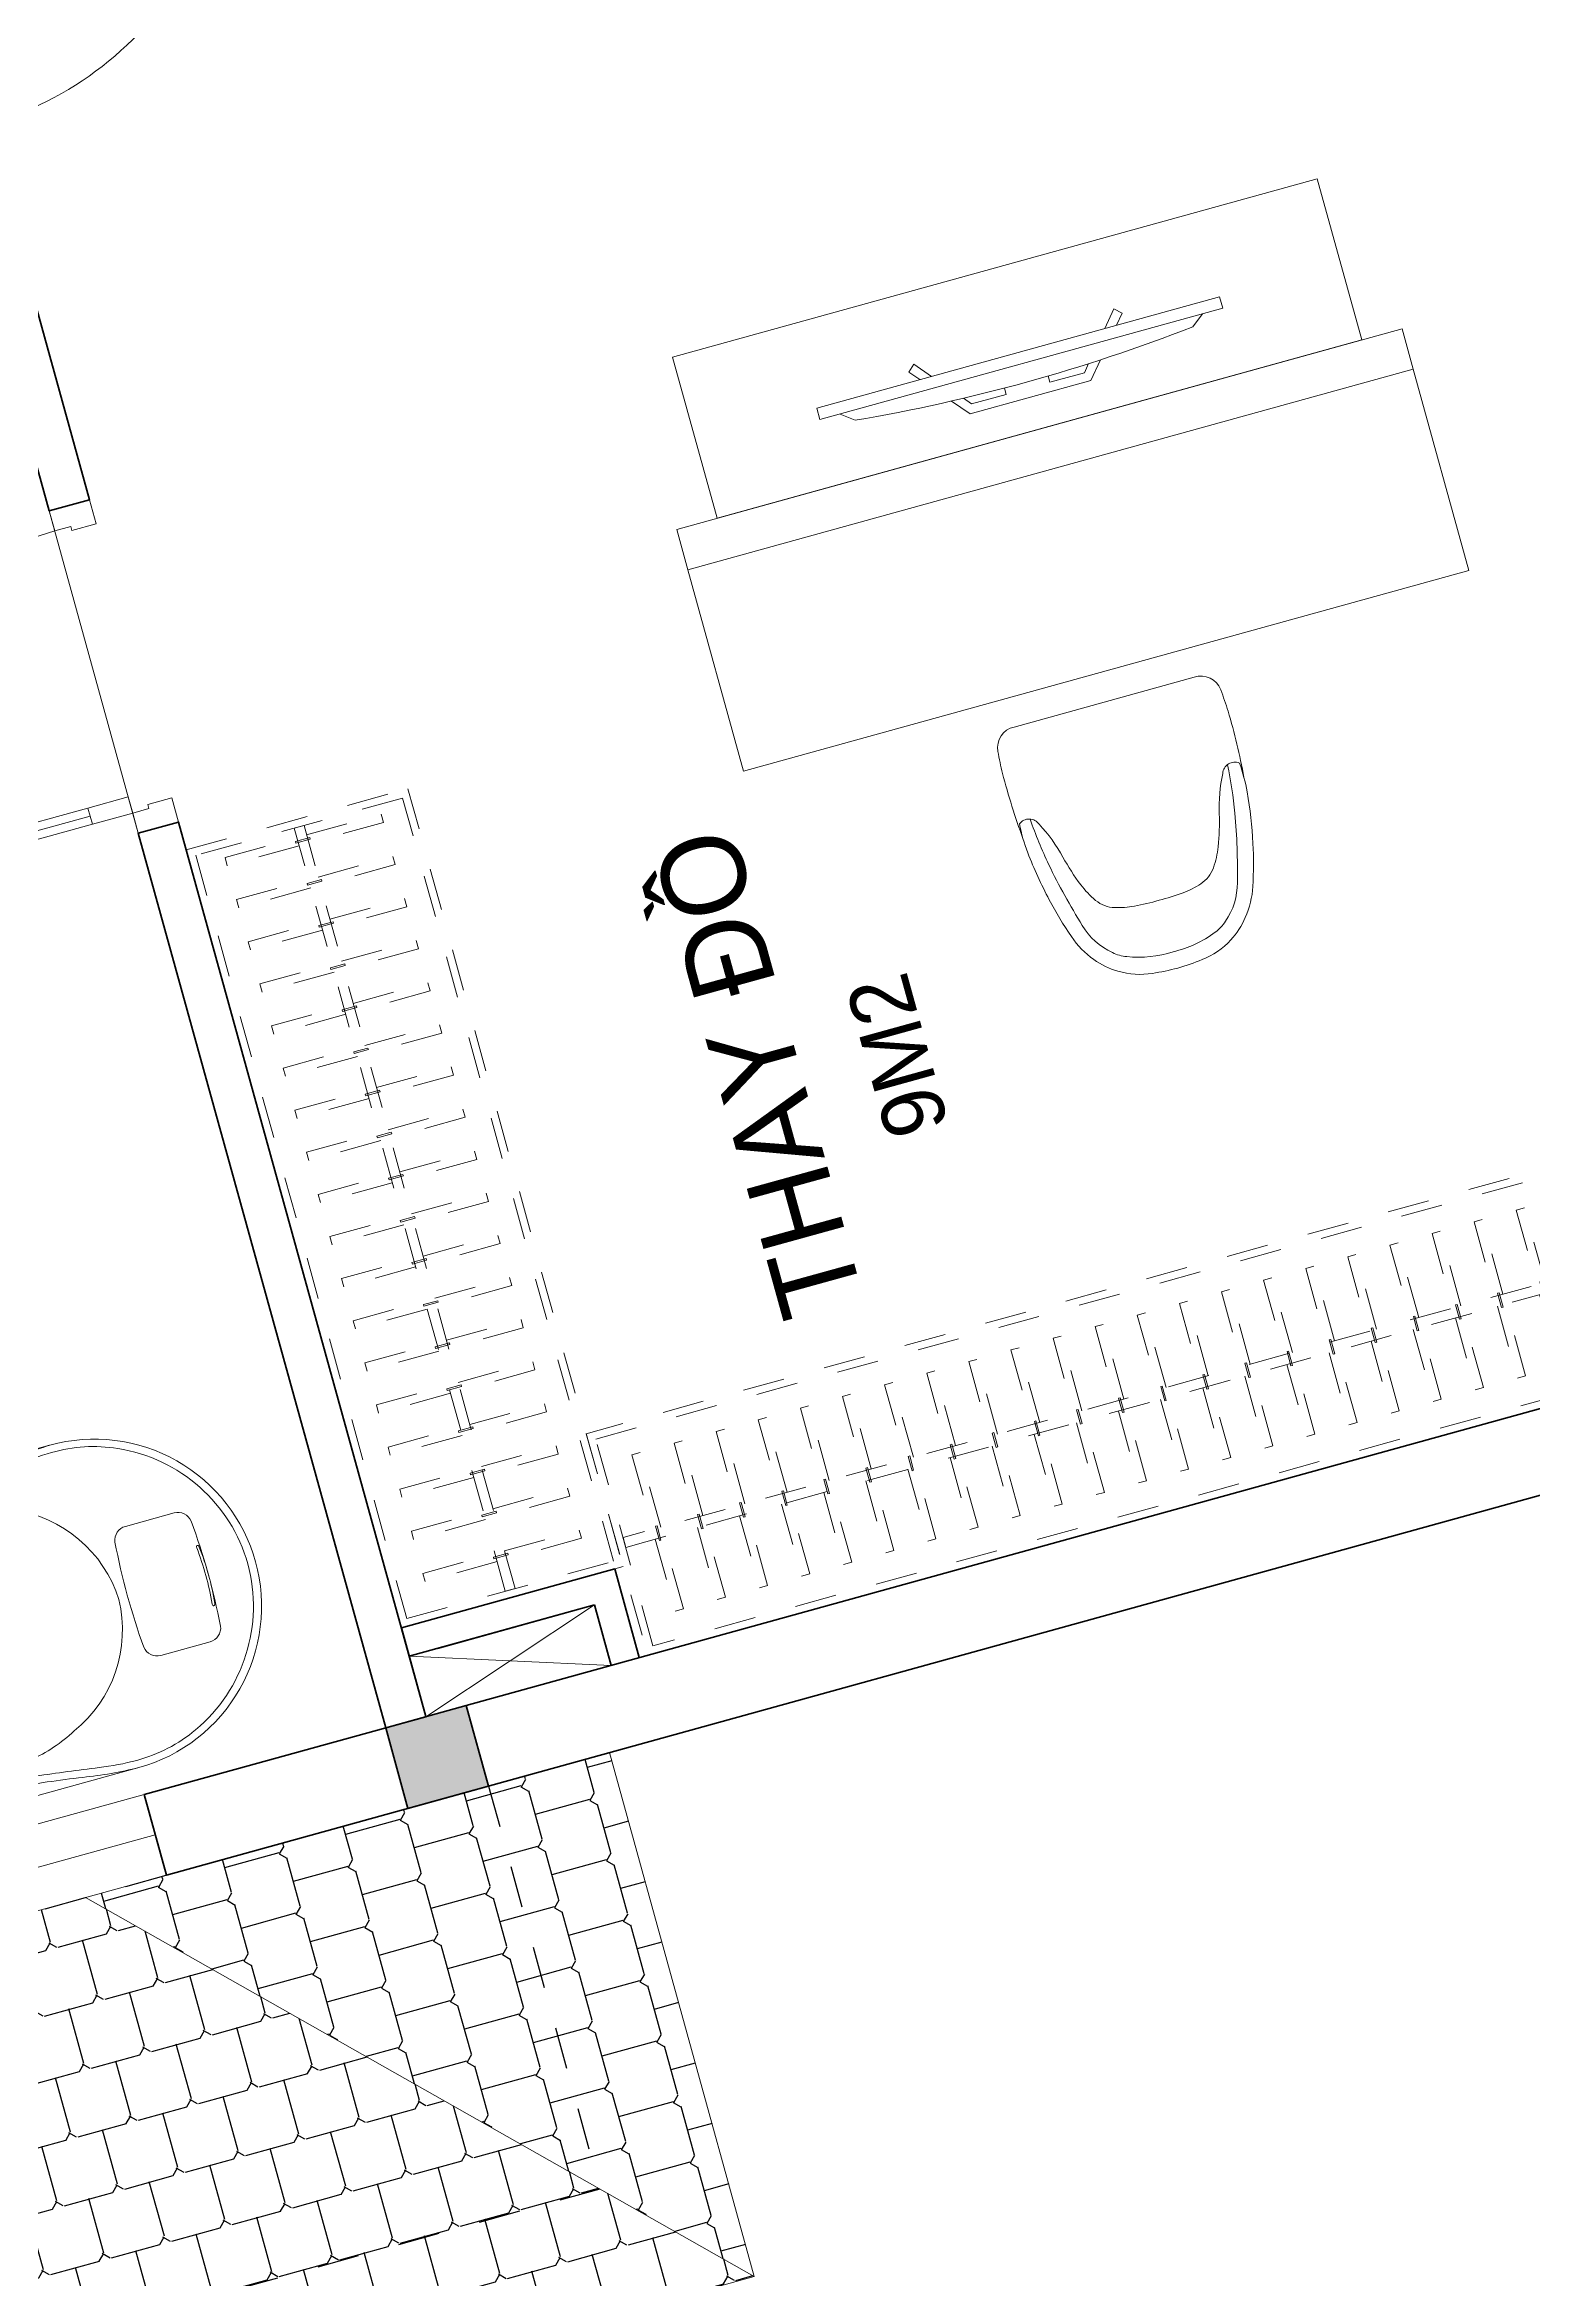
# Model space of a CAD drawing. Header units: metres. Extents: x 568332 to 569219, y 2065964 to 2066430.
# Drawn here: x 568560.6 to 568564.16, y 2066328.84 to 2066334.19 of the extents above; entities that cross this region are included whole.
import ezdxf

# ---------------------------------------------------------------- set-up
doc = ezdxf.new("R2010")
doc.units = ezdxf.units.M
for name, pattern in [('$AUDIT_BAD_LTYPE2', [0]), ('HIDDEN', [0.375, 0.25, -0.125]), ('X-5M-G-MB PHONGNGU$0$HIDDEN2', [0.1875, 0.125, -0.0625])]:
    doc.linetypes.add(name, pattern=pattern)
doc.layers.get('0').update_dxf_attribs({"linetype": 'CONTINUOUS'})
doc.layers.get('DEFPOINTS').update_dxf_attribs({"linetype": 'CONTINUOUS'})
for name, color, linetype, lineweight in [('-CONCRETE', 1, 'CONTINUOUS', 35), ('-DOOR', 137, 'CONTINUOUS', 9), ('-FURNITURE', 46, 'CONTINUOUS', 9), ('-HATCH', 8, 'CONTINUOUS', 5), ('-LINE1', 7, 'CONTINUOUS', 18), ('-TEXT', 7, 'CONTINUOUS', 15), ('-WALL', 4, 'CONTINUOUS', 35), ('TEXT25', 2, 'CONTINUOUS', 13)]:
    doc.layers.add(name, color=color, linetype=linetype, lineweight=lineweight)
doc.layers.add('13. NET HATCH', color=252, linetype='CONTINUOUS')
doc.styles.add('T1', font='', dxfattribs={"height": 200})
doc.styles.add('vnavanth', font='', dxfattribs={"width": 0.8})
doc.styles.get('T1').set_extended_font_data('VNgeometric Light')
doc.styles.get('vnavanth').set_extended_font_data('.VnAvantH')

# ---------------------------------------------------------------- blocks, each defined once
blk = doc.blocks.new('XR.MB.LM123$0$tvi 1')
blk.add_lwpolyline([(28.54445810673496, -2.291926648467779e-10), (28.54445810673496, -999.9999999999964), (-7.275957614183426e-12, -1000), (0, 0)], close=True)
for points in [[(28.54445810680045, -50.31958968611434), (52.37372755713295, -80.86315460130209)], [(-24.09820395050338, -235.5599978379832), (-39.09879504836863, -251.7939635238108)], [(0, -284.7849796677438), (-39.09879504836863, -251.7939635238108)], [(0, -255.9952397129928), (-24.09820395050338, -235.5599978379832)], [(69.66229681991535, -315.0836646851385), (111.1934016081432, -350.2927865858655), (111.193401608034, -649.712917566063), (69.68611289083492, -684.9110379843005)], [(89.09002233762294, -445.7449799550195), (89.09002233762294, -359.9578938602899), (70.91298945683957, -344.6203678706661)], [(89.09002233762294, -445.7449799550195), (73.49991829216015, -445.7449799550232)], [(89.09002233768115, -554.2550200447404), (89.09002233773936, -640.0421061392371), (70.91298945678864, -655.3796321293303)], [(89.09002233768115, -554.2550200447404), (73.49991829216015, -554.2550200447404)], [(0, -715.2150203320198), (-39.09879504836863, -748.2060364759491)], [(-24.09820395050338, -764.4400021620095), (-39.09879504836863, -748.2060364759491)], [(0, -744.004760287), (-24.09820395050338, -764.4400021620095)], [(28.54445810674224, -949.680410313882), (52.37372755713295, -919.1368453984578)]]:
    blk.add_lwpolyline(points)
blk.add_arc((-4025.16618952866, -499.9999999999964), 4099.025185406737, 354.1310878512652, 5.868912148527433)
blk = doc.blocks.new('A$C52EE6B0C')
for p, q in [((-17.20769670707523, 15.73427220259327), (17.21740616677562, 15.73427220259327)), ((-17.20769664159161, -15.76179078378482), (17.25286010079435, -15.76177874789573))]:
    blk.add_line(p, q)
for radius in [1.2047244094, 1.0625984252]:
    blk.add_circle((0.004854760598391294, -0.01375929062487558), radius)
for centre, radius, start, end in [((-17.24314525874797, -0.01207868778146803), 15.74633857169191, 90.00004679933201, 180.0060212317107), ((-17.25508472573711, 0.1019342582440004), 14.92367355756088, 89.89259614786677, 114.0143398310184), ((-18.18116453613038, -21.56814891623799), 37.31420158923805, 80.32537186998005, 88.55949406869577), ((-17.85723445771146, -16.41196067107376), 31.44385665188106, 80.95530103647799, 88.85173392611411), ((10.00461303815246, 158.7953360565007), 145.2428134353977, 261.321760178495, 262.6566174950622), ((-0.8758374273893423, 77.0744670072454), 62.80248494290996, 262.9722866301048, 270.8034968767962), ((0.8855469487607479, 77.0744670072454), 62.80248494290996, 269.1965031232039, 277.0277133698951), ((-18.4352474148327, 226.8786012548953), 214.5500408366301, 276.9922117853802, 278.5967700074263), ((-9.994903516751947, 158.7953360565007), 145.2428134353977, 277.3433825049378, 278.678239821505), ((18.19087405753089, -21.56814891623799), 37.31420158923805, 91.44050593130423, 99.67462813001998), ((17.49661970126908, -11.01489087357186), 26.04177352760918, 90.57161639594337, 98.52623542419117), ((17.38028173809289, 0.6458196171442978), 14.38048270410287, 65.5240217261104, 90.57161639594337), ((17.25285478011938, -0.01207868778146803), 15.74633857169191, 359.9939787682893, 89.999953200668), ((-17.21041953764507, 0.001682114729192108), 15.03342542002128, 114.0143397923319, 180.0588324882195), ((3.492732717044419, 116.0118507486186), 102.6900642221361, 260.8064278436171, 264.356453546728), ((-0.2559751088847406, -36.67531980102649), 49.54707038386372, 89.69837733597764, 98.51976196149644), ((-0.4392543211579323, 89.40770245710155), 75.83928513553873, 265.3361413481834, 270.3355216603239), ((0.5786736126174219, 84.46415005414747), 70.89675459107134, 269.5362586194438, 275.7509718273354), ((0.26568463028525, -36.67531980102649), 49.54707038386372, 81.48023803850357, 90.30162266402236), ((17.03142645675689, -0.1205247127218172), 15.22249436628161, 0.4018525137937155, 65.5240217261104), ((-7.450100970658241, -0.4025184732163325), 12.18724008712164, 113.3669392692271, 178.1720206420629), ((-5.419667109847069, -2.205582012422383), 14.69270855791083, 98.51976196149644, 117.8512947361469), ((5.429376631247578, -2.205582012422383), 14.69270855791083, 62.14870526385309, 81.48023803850357), ((7.459810492087854, -0.4025184732163325), 12.18724008712164, 1.827979357937088, 66.63306073077288), ((28.29923964393674, 2.770475775178056), 0.2863587186237817, 160.8078893687392, 185.677575747249), ((1.032724158198107, 0.0596931052277796), 27.11457574387047, 359.8447870516113, 5.677575747249001), ((28.14528837171383, 2.82406351249665), 0.1233475539422422, 123.474108831765, 160.8078893687392), ((28.11764562025201, 2.865868186636362), 0.07323016681635565, 85.79124561711077, 123.474108831765), ((28.11499697584077, 2.829875804425683), 0.1093198730242431, 39.09426345110634, 85.79124561711077), ((27.9923979784362, 2.718469867249951), 0.2748749163090767, 4.941295606222266, 41.00239497281166), ((1.841417531803017, 0.05082119413418695), 26.56153366930607, 359.8606935406443, 5.815426488843808), ((-17.24314525874797, -0.01544044824549928), 15.74633857169191, 179.9939787682893, 269.999953200668), ((-17.21041951692314, -0.02920073014684021), 15.03342545060523, 179.9411309193374, 245.9856601689816), ((-7.450100970658241, 0.3749993371893652), 12.18724008712164, 181.8279793579371, 246.6330607307729), ((7.459810492087854, 0.3749993371893652), 12.18724008712164, 293.3669392692271, 358.1720206420629), ((17.25285478011938, -0.01544044824549928), 15.74633857169191, 270.000046799332, 0.006021231710728335), ((17.0314264257031, 0.09300610912032425), 15.22249441194929, 294.4759783475301, 359.5981396082714), ((1.032724158198107, -0.08721224125474691), 27.11457574387047, 354.322424252751, 0.1552129483886985), ((1.841417531803017, -0.07834033016115427), 26.56153366930607, 354.1845735111562, 0.1393064593556944), ((28.29923964393674, -2.797994911205024), 0.2863587186237817, 174.322424252751, 199.1921106312608), ((28.14528837171383, -2.851582648523618), 0.1233475539422422, 199.1921106312608, 236.525891168235), ((28.11764562025201, -2.89338732266333), 0.07323016681635565, 236.525891168235, 274.2087543828892), ((28.11499697584077, -2.85739494045265), 0.1093198730242431, 274.2087543828892, 320.9057365488936), ((27.9923979784362, -2.745989003276918), 0.2748749163090767, 318.9976050271883, 355.0587043937777), ((-5.419667109847069, 2.178062876395416), 14.69270855791083, 242.1487052638531, 261.4802380385036), ((-0.2559751088847406, 36.64780066499952), 49.54707038386372, 261.4802380385036, 270.3016226640223), ((0.26568463028525, 36.64780066499952), 49.54707038386372, 269.6983773359776, 278.5197619614964), ((5.429376631247578, 2.178062876395416), 14.69270855791083, 278.5197619614964, 297.8512947361469), ((-17.25508472573711, -0.1294528978760354), 14.92367355756088, 245.9856601689816, 270.1074038521332), ((-17.85723445771146, 16.38444203144172), 31.44385665188106, 271.1482660738859, 279.044698963522), ((3.492732717044419, -116.0393693881924), 102.6900642221361, 95.64354645327202, 99.19357215638293), ((-0.8758374273893423, -77.10198614327237), 62.80248494290996, 89.19650312320385, 97.02771336989514), ((-0.4392543211579323, -89.43522109673359), 75.83928513553873, 89.66447833967614, 94.66385865181664), ((0.5786736126174219, -84.4916686937795), 70.89675459107134, 84.24902817266455, 90.4637413805562), ((0.8855469487607479, -77.10198614327237), 62.80248494290996, 82.97228663010486, 90.80349687679617), ((-18.4352474148327, -226.9061198945274), 214.5500408366301, 81.40322999257371, 83.00778821461982), ((17.38028173809289, -0.6733382567763329), 14.38048270410287, 269.4283836040566, 294.4759782738896), ((-18.18116453613038, 21.54062978021102), 37.31420158923805, 271.4405059313042, 279.6746281300199), ((10.00461303815246, -158.8228551925276), 145.2428134353977, 97.3433825049378, 98.67823982150497), ((-9.994903516751947, -158.8228551925276), 145.2428134353977, 81.32176017849503, 82.65661749506219), ((18.19087405753089, 21.54062978021102), 37.31420158923805, 260.32537186998, 268.5594940686958), ((17.49661970126908, 10.98737223393982), 26.04177352760918, 261.4737645758088, 269.4283836040566)]:
    blk.add_arc(centre, radius, start, end)
at = {"layer": 'DEFPOINTS'}
for tag, p in [('MODELNUMBER', (0, 0)), ('TRADENAME', (0, -0.001666666648816317)), ('PRODUCT', (0, -0.003333333355840296)), ('MATERIAL', (0, -0.005000000004656613))]:
    blk.add_attdef(tag, p, '', height=0.001, dxfattribs=at)
blk = doc.blocks.new('A$C4D835AF5')
at = {"layer": '-FURNITURE', "ltscale": 8}
for p, q in [((-3.937007874133997, 0.3346456687140744), (-3.937007874133997, 0.8661417323164642)), ((-3.856363968050573, 0.3149606298829895), (-3.917322834720835, 0.3149606298829895)), ((3.14960629917914, 0.905511811026372), (-3.897637795307674, 0.905511811026372)), ((-3.549881889834069, 0.4615121080132667), (-3.549881889834069, 0.4918150943994988)), ((-3.339881889871322, 0.4918150943994988), (-3.339881889871322, 0.4615121080132667)), ((-0.5905511811724864, 0), (-0.5905511811724864, -12.08661417319672)), ((0.5905511810560711, 0), (0.5905511810560711, -12.08661417319672)), ((3.14960629917914, -0.9055118109972682), (3.14960629917914, 0.905511811026372)), ((3.169291338417679, 0.8956692913197912), (3.14960629917914, 0.8956692913197912)), ((3.169291338417679, -0.8956692912906874), (3.169291338417679, 0.8956692913197912)), ((3.188976377830841, 0.905511811026372), (3.976377952611074, 0.905511811026372)), ((3.996062992024235, -0.8858222072885837), (3.996062992024235, 0.8858183881966397)), ((-3.937007874133997, -0.8661417323164642), (-3.937007874133997, -0.3346456698782276)), ((-3.859123134170659, -0.3149606298829895), (-3.917322834720835, -0.3149606298829895)), ((-0.5905511811724864, -0.9055118109972682), (-3.897637795307674, -0.9055118109972682)), ((-3.702086295757908, -0.4482994973659515), (-3.703305563307367, -0.4183928251150064)), ((-3.626116961007938, -0.4552132484968752), (-3.624325704469811, -0.4472871391335502)), ((-3.592593900160864, -0.4693618138844613), (-3.593808271281887, -0.4553162374941166)), ((-3.516390349017456, -0.4728221969853621), (-3.515662283170968, -0.4687519224826247)), ((-3.483023508393671, -0.4913916403020266), (-3.485677747870795, -0.4713251190551091)), ((-3.406740271369927, -0.4913916403020266), (-3.404085924616084, -0.4713243082514964)), ((-3.373373430629726, -0.4728221969853621), (-3.374101741297636, -0.4687505542242434)), ((-3.297169879544526, -0.4693618138844613), (-3.295955249399412, -0.4553132418950554)), ((-3.263646818697453, -0.4552132484968752), (-3.265438825008459, -0.4472838216461241)), ((-3.187677483947482, -0.4482994973659515), (-3.186458005278837, -0.4183876432944089)), ((3.14960629917914, -0.9055118109972682), (0.5905511810560711, -0.9055118109972682)), ((3.169291338417679, -0.8956692912906874), (3.14960629917914, -0.8956692912906874)), ((3.188976377830841, -0.9055118109972682), (3.976377952611074, -0.9055118109972682))]:
    blk.add_line(p, q, dxfattribs=at)
for radius in [0.3110236219999999, 0.264425112]:
    blk.add_circle((3.582677165279165, 0), radius, dxfattribs=at)
for centre, radius, start, end in [((-5.820766091346741e-11, 0), 2.3622047244, 22.54031043733562, 157.4596895626644), ((-5.172746209602337, -0.009833991935011), 0.2398274364867001, 175.3988683949836, 267.683684738816), ((-5.162281866127159, 0.001097322150599211), 0.2496571373087167, 92.26055198415715, 178.0931381794738), ((-5.411562051915098, -2528.914153773454), 2529.164725280366, 89.9660810117202, 89.99457585702427), ((-3.897637795307674, 0.8661417323164642), 0.03937007869999999, 90, 180), ((-3.917322834720835, 0.334645669296151), 0.0196850394, 180, 270), ((-3.444696608930826, -0.1800324727082625), 0.6800319107999998, 90.0155575041171, 98.89806549202986), ((-3.445067178807221, -0.1800325420044828), 0.6800319804999999, 81.10193476241767, 89.98433540355451), ((-5.820766091346741e-11, 0), 0.7874015747999998, 318.5903779145428, 221.4096220854572), ((-5.820766091346741e-11, 0), 0.5905511810999999, 0, 180), ((3.188976377830841, 0.8858267717296258), 0.0196850394, 90, 180), ((3.976377952611074, 0.8858267717296258), 0.0196850394, 0, 90), ((-4.563514047302306, 275.4393603570643), 275.6895205756396, 269.8713704548476, 270.134413801293), ((-3.917322834720835, -0.334645669296151), 0.0196850394, 90, 180), ((-3.897637795307674, -0.8661417323164642), 0.03937007869999999, 180, 270), ((-3.69050836347742, -0.4472920451080427), 0.01162168131717254, 184.9730588167124, 258.0340652050838), ((-3.646140178490896, -0.2514027326542418), 0.2124717066311285, 257.2815863172942, 272.5837431166033), ((-3.637047897733282, -0.4523756541602779), 0.01129324217511807, 272.4656825237923, 345.4476281752974), ((-3.581550852512009, -0.4681202150823083), 0.01111262650185997, 186.4149760746678, 247.4426638316044), ((-3.544597993255593, -0.2922010583861265), 0.190689105969796, 257.5175194414243, 274.7853332085882), ((-3.528885980602354, -0.4692233995883726), 0.01300354377461912, 270.8627506118385, 343.9333648868276), ((-3.471052158158273, -0.4887641616223846), 0.01225629918881619, 192.3790292665462, 260.142289403178), ((-3.445049900154117, -0.295684714539675), 0.2070703525339242, 262.2005895473907, 277.9341143868692), ((-3.417906698421575, -0.4895470514893532), 0.01131775609399448, 277.3077516790804, 350.6199838641652), ((-3.361692738719285, -0.4698820120247547), 0.01204505090893129, 194.128595859641, 259.0416995531207), ((-3.342932183295488, -0.2742454641556833), 0.2085271705549764, 264.2062775251951, 279.0284077801071), ((-3.310024282021914, -0.4671465401770547), 0.01304389132053663, 269.1875638990808, 350.2219325995679), ((-3.252893783501349, -0.4524938771792222), 0.01109156189044463, 194.1921654394817, 261.8514003855582), ((-3.243402015476022, -0.2392133744724561), 0.2245328352159587, 267.1755962354845, 281.6727780298017), ((-3.20032295252895, -0.4465554517519195), 0.01276517026006314, 280.6032237323427, 352.1473828500294), ((-5.820766091346741e-11, 0), 2.3622047244, 202.5403104373356, 255.4906014981622), ((-5.820766091346741e-11, 0), 2.3622047244, 284.5092583305358, 337.4596895626644), ((3.188976377830841, -0.8858267716132104), 0.0196850394, 180, 270), ((3.976377952611074, -0.8858267716132104), 0.0196850394, 270, 0), ((-5.820766091346741e-11, -12.08661417319672), 0.5905511810999999, 180, 0)]:
    blk.add_arc(centre, radius, start, end, dxfattribs=at)
blk.add_ellipse((-3.444881830888335, -0.001299991592532024), major_axis=(0.5549964930499999, 1.979270000163069e-05), ratio=0.8491940411667758, dxfattribs=at)
for tag, p in [('TRADENAME', (-0.004336408572271466, 0.006709126027999446)), ('MODELNUMBER', (-0.004336408572271466, 0.008375792705919594)), ('PRODUCT', (-0.004336408572271466, 0.005042459379183128)), ('MATERIAL', (-0.004336408572271466, 0.003375792701262981))]:
    blk.add_attdef(tag, p, '', height=0.0009999999999999998, dxfattribs=at)
blk = doc.blocks.new('A$C513779E1')
at = {"layer": '-FURNITURE', "ltscale": 5}
for p, q in [((-155.6625374760479, -560.0783866103739), (-155.7294287066907, -682.401587806642)), ((164.3432983346283, -560.8332392722368), (164.2771489713341, -681.6467351429164))]:
    blk.add_line(p, q, dxfattribs=at)
for centre, radius, start, end in [((-121.4878484364599, -559.7927261032164), 34.19417278572232, 97.79750243116446, 180.4786434526798), ((-0.6689657662063837, -2204.394539417699), 1683.161974464355, 85.38531070575098, 94.27462811813768), ((130.1318487897515, -560.5699191978201), 34.19417278572232, 359.5587913522712, 82.23993242050727), ((-121.5204483158886, -682.7208517771214), 34.19417278572232, 179.4650466896637, 262.1461876813734), ((130.1000457536429, -681.8764492999762), 34.19417278572232, 277.7037576779385, 0.3848987823128964), ((-1.108293259516358, 961.925919180736), 1683.174451148718, 265.7381508572186, 274.6274353095529)]:
    blk.add_arc(centre, radius, start, end, dxfattribs=at)
at = {"layer": '-FURNITURE', "ltscale": 8}
ref = blk.add_blockref('A$C4D835AF5', (-319.1728307064623, 776.0634860619903), dxfattribs=dict(at, xscale=-25.08682081009749, yscale=25.08682081009749, zscale=25.08682081009749, rotation=45))
ref.add_attrib('MODELNUMBER', 'K-T97328-4', (-319.2622246555984, 776.3067276431248), dxfattribs={"layer": 'DEFPOINTS', "height": 0.02508682081009749, "rotation": 224.9999999436282})
ref.add_attrib('TRADENAME', 'PURIST', (-319.232659548521, 776.2771625341848), dxfattribs={"layer": 'DEFPOINTS', "height": 0.02508682081009749, "rotation": 224.9999999436282})
ref.add_attrib('PRODUCT', 'BATH FILLER', (-319.2030944600701, 776.2475974475965), dxfattribs={"layer": 'DEFPOINTS', "height": 0.02508682081009749, "rotation": 224.9999999436282})
ref.add_attrib('MATERIAL', 'PREMIUM MATERIALS', (-319.1735293529928, 776.2180323405191), dxfattribs={"layer": 'DEFPOINTS', "height": 0.02508682081009749, "rotation": 224.9999999436282})
at = {"layer": '-FURNITURE', "xscale": 25.39829667096628, "yscale": 25.39829667096628, "zscale": 25.39829667096628, "rotation": 270}
blk.add_blockref('A$C52EE6B0C', (0, 0), dxfattribs=at).add_auto_attribs({'MODELNUMBER': 'K-1800', 'TRADENAME': 'ABRAZO', 'PRODUCT': 'BATH', 'MATERIAL': 'LITHOCAST'})
blk = doc.blocks.new('*U262')
at = {"linetype": 'X-5M-G-MB PHONGNGU$0$HIDDEN2'}
for points in [[(0, 600.0000000004657), (0, 0), (2106.196266547412, -7.502164068760305e-10), (2106.196266547412, 599.9999999997154)], [(2086.196266547412, 579.9996613716421), (2086.196266547412, 19.99966137164223), (20, 20.00000000046566), (20, 580.0000000004657)], [(2086.196266547412, 286.6991212947243), (2086.196266547412, 313.0991212946311), (20, 313.0991212953813), (19.99999859370291, 286.6991212952417)], [(113.7817614636733, 319.1750910408318), (109.4317788550979, 319.1750910408318), (109.4317788550979, 280.441767644881), (113.7817614636733, 280.441767644881)], [(227.7817614636733, 319.1750910407849), (223.4317788550979, 319.1750910407849), (223.4317788550979, 280.4417676448341), (227.7817614636733, 280.4417676448341)], [(341.7817614636733, 319.175091040738), (337.4317788550979, 319.175091040738), (337.4317788550979, 280.4417676447872), (341.7817614636733, 280.4417676447872)], [(455.7817614636733, 319.1750910406911), (451.4317788550979, 319.1750910406911), (451.4317788550979, 280.4417676447403), (455.7817614636733, 280.4417676447403)], [(569.7817614636733, 319.1750910406442), (565.431778855098, 319.1750910406442), (565.431778855098, 280.4417676446934), (569.7817614636733, 280.4417676446934)], [(683.7817614636733, 319.1750910405973), (679.431778855098, 319.1750910405973), (679.431778855098, 280.4417676446465), (683.7817614636733, 280.4417676446465)], [(797.7817614636733, 319.1750910405504), (793.431778855098, 319.1750910405504), (793.431778855098, 280.4417676445996), (797.7817614636733, 280.4417676445996)], [(911.7817614636733, 319.1750910405035), (907.431778855098, 319.1750910405035), (907.431778855098, 280.4417676445527), (911.7817614636733, 280.4417676445527)], [(1025.781761463673, 319.1750910404566), (1021.431778855098, 319.1750910404566), (1021.431778855098, 280.4417676445057), (1025.781761463673, 280.4417676445057)], [(1139.781761463673, 319.1750910404097), (1135.431778855098, 319.1750910404097), (1135.431778855098, 280.4417676444588), (1139.781761463673, 280.4417676444588)], [(1253.781761463673, 319.1750910403628), (1249.431778855098, 319.1750910403628), (1249.431778855098, 280.4417676444119), (1253.781761463673, 280.4417676444119)], [(1367.781761463673, 319.1750910403159), (1363.431778855098, 319.1750910403159), (1363.431778855098, 280.441767644365), (1367.781761463673, 280.441767644365)], [(1481.781761463673, 319.175091040269), (1477.431778855098, 319.175091040269), (1477.431778855098, 280.4417676443181), (1481.781761463673, 280.4417676443181)], [(1595.781761463673, 319.175091040222), (1591.431778855098, 319.175091040222), (1591.431778855098, 280.4417676442712), (1595.781761463673, 280.4417676442712)], [(1709.781761463673, 319.1750910401751), (1705.431778855098, 319.1750910401751), (1705.431778855098, 280.4417676442243), (1709.781761463673, 280.4417676442243)], [(1823.781761463673, 319.1750910401282), (1819.431778855098, 319.1750910401282), (1819.431778855098, 280.4417676441774), (1823.781761463673, 280.4417676441774)], [(1937.781761463673, 319.1750910400813), (1933.431778855098, 319.1750910400813), (1933.431778855098, 280.4417676441305), (1937.781761463673, 280.4417676441305)], [(2051.781761463673, 319.1750910400344), (2047.431778855098, 319.1750910400344), (2047.431778855098, 280.4417676440836), (2051.781761463673, 280.4417676440836)]]:
    blk.add_lwpolyline(points, close=True, dxfattribs=at)
for points in [[(122.2409142897814, 313.1103512093413), (122.2409142897814, 515.2497102723445), (100.1765458012815, 515.2497102723445), (100.1765458012815, 313.1103512093413)], [(236.2409142897814, 313.1103512092944), (236.2409142897814, 515.2497102722975), (214.1765458012815, 515.2497102722975), (214.1765458012815, 313.1103512092944)], [(350.2409142897814, 313.1103512092475), (350.2409142897814, 515.2497102722507), (328.1765458012815, 515.2497102722507), (328.1765458012815, 313.1103512092475)], [(464.2409142897814, 313.1103512092006), (464.2409142897814, 515.2497102722037), (442.1765458012815, 515.2497102722037), (442.1765458012815, 313.1103512092006)], [(578.2409142897814, 313.1103512091537), (578.2409142897814, 515.2497102721569), (556.1765458012815, 515.2497102721569), (556.1765458012815, 313.1103512091537)], [(692.2409142897814, 313.1103512091068), (692.2409142897814, 515.24971027211), (670.1765458012815, 515.24971027211), (670.1765458012815, 313.1103512091068)], [(806.2409142897814, 313.1103512090599), (806.2409142897814, 515.249710272063), (784.1765458012815, 515.249710272063), (784.1765458012815, 313.1103512090599)], [(920.2409142897814, 313.110351209013), (920.2409142897814, 515.2497102720162), (898.1765458012815, 515.2497102720162), (898.1765458012815, 313.110351209013)], [(1034.240914289781, 313.1103512089661), (1034.240914289781, 515.2497102719692), (1012.176545801281, 515.2497102719692), (1012.176545801281, 313.1103512089661)], [(1148.240914289781, 313.1103512089192), (1148.240914289781, 515.2497102719224), (1126.176545801281, 515.2497102719224), (1126.176545801281, 313.1103512089192)], [(1262.240914289781, 313.1103512088723), (1262.240914289781, 515.2497102718754), (1240.176545801281, 515.2497102718754), (1240.176545801281, 313.1103512088723)], [(1376.240914289781, 313.1103512088254), (1376.240914289781, 515.2497102718285), (1354.176545801281, 515.2497102718285), (1354.176545801281, 313.1103512088254)], [(1490.240914289781, 313.1103512087785), (1490.240914289781, 515.2497102717816), (1468.176545801281, 515.2497102717816), (1468.176545801281, 313.1103512087785)], [(1604.240914289781, 313.1103512087315), (1604.240914289781, 515.2497102717347), (1582.176545801281, 515.2497102717347), (1582.176545801281, 313.1103512087315)], [(1718.240914289781, 313.1103512086846), (1718.240914289781, 515.2497102716878), (1696.176545801281, 515.2497102716878), (1696.176545801281, 313.1103512086846)], [(1832.240914289781, 313.1103512086377), (1832.240914289781, 515.2497102716409), (1810.176545801281, 515.2497102716409), (1810.176545801281, 313.1103512086377)], [(1946.240914289781, 313.1103512085908), (1946.240914289781, 515.2497102715939), (1924.176545801281, 515.2497102715939), (1924.176545801281, 313.1103512085908)], [(2060.240914289781, 313.1103512085439), (2060.240914289781, 515.2497102715471), (2038.176545801281, 515.2497102715471), (2038.176545801281, 313.1103512085439)], [(100.1765458012815, 286.7103512094345), (100.1765458012815, 92.0852110228024), (122.2409142897814, 92.0852110228024), (122.2409142897814, 286.7103512094345)], [(214.1765458012815, 286.7103512093876), (214.1765458012815, 92.08521102275549), (236.2409142897814, 92.08521102275549), (236.2409142897814, 286.7103512093876)], [(328.1765458012815, 286.7103512093407), (328.1765458012815, 92.08521102270858), (350.2409142897814, 92.08521102270858), (350.2409142897814, 286.7103512093407)], [(442.1765458012815, 286.7103512092938), (442.1765458012815, 92.08521102266168), (464.2409142897814, 92.08521102266168), (464.2409142897814, 286.7103512092938)], [(556.1765458012815, 286.7103512092469), (556.1765458012815, 92.08521102261477), (578.2409142897814, 92.08521102261477), (578.2409142897814, 286.7103512092469)], [(670.1765458012815, 286.7103512092), (670.1765458012815, 92.08521102256786), (692.2409142897814, 92.08521102256786), (692.2409142897814, 286.7103512092)], [(784.1765458012815, 286.7103512091531), (784.1765458012815, 92.08521102252095), (806.2409142897814, 92.08521102252095), (806.2409142897814, 286.7103512091531)], [(898.1765458012815, 286.7103512091062), (898.1765458012815, 92.08521102247404), (920.2409142897814, 92.08521102247404), (920.2409142897814, 286.7103512091062)], [(1012.176545801281, 286.7103512090592), (1012.176545801281, 92.08521102242715), (1034.240914289781, 92.08521102242715), (1034.240914289781, 286.7103512090592)], [(1126.176545801281, 286.7103512090123), (1126.176545801281, 92.08521102238024), (1148.240914289781, 92.08521102238024), (1148.240914289781, 286.7103512090123)], [(1240.176545801281, 286.7103512089654), (1240.176545801281, 92.08521102233333), (1262.240914289781, 92.08521102233333), (1262.240914289781, 286.7103512089654)], [(1354.176545801281, 286.7103512089186), (1354.176545801281, 92.08521102228642), (1376.240914289781, 92.08521102228642), (1376.240914289781, 286.7103512089186)], [(1468.176545801281, 286.7103512088717), (1468.176545801281, 92.0852110222395), (1490.240914289781, 92.0852110222395), (1490.240914289781, 286.7103512088717)], [(1582.176545801281, 286.7103512088247), (1582.176545801281, 92.0852110221926), (1604.240914289781, 92.0852110221926), (1604.240914289781, 286.7103512088247)], [(1696.176545801281, 286.7103512087778), (1696.176545801281, 92.0852110221457), (1718.240914289781, 92.0852110221457), (1718.240914289781, 286.7103512087778)], [(1810.176545801281, 286.7103512087309), (1810.176545801281, 92.08521102209879), (1832.240914289781, 92.08521102209879), (1832.240914289781, 286.7103512087309)], [(1924.176545801281, 286.710351208684), (1924.176545801281, 92.08521102205188), (1946.240914289781, 92.08521102205188), (1946.240914289781, 286.710351208684)], [(2038.176545801281, 286.7103512086371), (2038.176545801281, 92.08521102200497), (2060.240914289781, 92.08521102200497), (2060.240914289781, 286.7103512086371)]]:
    blk.add_lwpolyline(points, dxfattribs=at)
blk = doc.blocks.new('*U263')
at = {"linetype": 'X-5M-G-MB PHONGNGU$0$HIDDEN2'}
for points in [[(0, 600.0000000004657), (0, 0), (3153.138878077532, -1.180999462017854e-09), (3153.138878077532, 599.9999999992847)], [(3133.138878077532, 579.9996613712113), (3133.138878077532, 19.99966137121145), (20, 20.00000000046566), (20, 580.0000000004657)], [(3133.138878077532, 286.6991212942935), (3133.138878077532, 313.0991212942003), (20, 313.0991212953813), (19.99999859370291, 286.6991212952417)], [(113.7817614636733, 319.1750910408318), (109.4317788550979, 319.1750910408318), (109.4317788550979, 280.441767644881), (113.7817614636733, 280.441767644881)], [(227.7817614636733, 319.1750910407849), (223.4317788550979, 319.1750910407849), (223.4317788550979, 280.4417676448341), (227.7817614636733, 280.4417676448341)], [(341.7817614636733, 319.175091040738), (337.4317788550979, 319.175091040738), (337.4317788550979, 280.4417676447872), (341.7817614636733, 280.4417676447872)], [(455.7817614636733, 319.1750910406911), (451.4317788550979, 319.1750910406911), (451.4317788550979, 280.4417676447403), (455.7817614636733, 280.4417676447403)], [(569.7817614636733, 319.1750910406442), (565.431778855098, 319.1750910406442), (565.431778855098, 280.4417676446934), (569.7817614636733, 280.4417676446934)], [(683.7817614636733, 319.1750910405973), (679.431778855098, 319.1750910405973), (679.431778855098, 280.4417676446465), (683.7817614636733, 280.4417676446465)], [(797.7817614636733, 319.1750910405504), (793.431778855098, 319.1750910405504), (793.431778855098, 280.4417676445996), (797.7817614636733, 280.4417676445996)], [(911.7817614636733, 319.1750910405035), (907.431778855098, 319.1750910405035), (907.431778855098, 280.4417676445527), (911.7817614636733, 280.4417676445527)], [(1025.781761463673, 319.1750910404566), (1021.431778855098, 319.1750910404566), (1021.431778855098, 280.4417676445057), (1025.781761463673, 280.4417676445057)], [(1139.781761463673, 319.1750910404097), (1135.431778855098, 319.1750910404097), (1135.431778855098, 280.4417676444588), (1139.781761463673, 280.4417676444588)], [(1253.781761463673, 319.1750910403628), (1249.431778855098, 319.1750910403628), (1249.431778855098, 280.4417676444119), (1253.781761463673, 280.4417676444119)], [(1367.781761463673, 319.1750910403159), (1363.431778855098, 319.1750910403159), (1363.431778855098, 280.441767644365), (1367.781761463673, 280.441767644365)], [(1481.781761463673, 319.175091040269), (1477.431778855098, 319.175091040269), (1477.431778855098, 280.4417676443181), (1481.781761463673, 280.4417676443181)], [(1595.781761463673, 319.175091040222), (1591.431778855098, 319.175091040222), (1591.431778855098, 280.4417676442712), (1595.781761463673, 280.4417676442712)], [(1709.781761463673, 319.1750910401751), (1705.431778855098, 319.1750910401751), (1705.431778855098, 280.4417676442243), (1709.781761463673, 280.4417676442243)], [(1823.781761463673, 319.1750910401282), (1819.431778855098, 319.1750910401282), (1819.431778855098, 280.4417676441774), (1823.781761463673, 280.4417676441774)], [(1937.781761463673, 319.1750910400813), (1933.431778855098, 319.1750910400813), (1933.431778855098, 280.4417676441305), (1937.781761463673, 280.4417676441305)], [(2051.781761463673, 319.1750910400344), (2047.431778855098, 319.1750910400344), (2047.431778855098, 280.4417676440836), (2051.781761463673, 280.4417676440836)], [(2165.781761463673, 319.1750910399875), (2161.431778855098, 319.1750910399875), (2161.431778855098, 280.4417676440366), (2165.781761463673, 280.4417676440366)], [(2279.781761463673, 319.1750910399406), (2275.431778855098, 319.1750910399406), (2275.431778855098, 280.4417676439897), (2279.781761463673, 280.4417676439897)], [(2393.781761463673, 319.1750910398937), (2389.431778855098, 319.1750910398937), (2389.431778855098, 280.4417676439429), (2393.781761463673, 280.4417676439429)], [(2507.781761463673, 319.1750910398468), (2503.431778855098, 319.1750910398468), (2503.431778855098, 280.441767643896), (2507.781761463673, 280.441767643896)], [(2621.781761463673, 319.1750910397999), (2617.431778855098, 319.1750910397999), (2617.431778855098, 280.4417676438491), (2621.781761463673, 280.4417676438491)], [(2735.781761463673, 319.1750910397529), (2731.431778855098, 319.1750910397529), (2731.431778855098, 280.4417676438021), (2735.781761463673, 280.4417676438021)], [(2849.781761463673, 319.175091039706), (2845.431778855098, 319.175091039706), (2845.431778855098, 280.4417676437552), (2849.781761463673, 280.4417676437552)], [(2963.781761463673, 319.1750910396592), (2959.431778855098, 319.1750910396592), (2959.431778855098, 280.4417676437083), (2963.781761463673, 280.4417676437083)], [(3077.781761463673, 319.1750910396123), (3073.431778855098, 319.1750910396123), (3073.431778855098, 280.4417676436614), (3077.781761463673, 280.4417676436614)]]:
    blk.add_lwpolyline(points, close=True, dxfattribs=at)
for points in [[(122.2409142897814, 313.1103512093413), (122.2409142897814, 515.2497102723445), (100.1765458012815, 515.2497102723445), (100.1765458012815, 313.1103512093413)], [(236.2409142897814, 313.1103512092944), (236.2409142897814, 515.2497102722975), (214.1765458012815, 515.2497102722975), (214.1765458012815, 313.1103512092944)], [(350.2409142897814, 313.1103512092475), (350.2409142897814, 515.2497102722507), (328.1765458012815, 515.2497102722507), (328.1765458012815, 313.1103512092475)], [(464.2409142897814, 313.1103512092006), (464.2409142897814, 515.2497102722037), (442.1765458012815, 515.2497102722037), (442.1765458012815, 313.1103512092006)], [(578.2409142897814, 313.1103512091537), (578.2409142897814, 515.2497102721569), (556.1765458012815, 515.2497102721569), (556.1765458012815, 313.1103512091537)], [(692.2409142897814, 313.1103512091068), (692.2409142897814, 515.24971027211), (670.1765458012815, 515.24971027211), (670.1765458012815, 313.1103512091068)], [(806.2409142897814, 313.1103512090599), (806.2409142897814, 515.249710272063), (784.1765458012815, 515.249710272063), (784.1765458012815, 313.1103512090599)], [(920.2409142897814, 313.110351209013), (920.2409142897814, 515.2497102720162), (898.1765458012815, 515.2497102720162), (898.1765458012815, 313.110351209013)], [(1034.240914289781, 313.1103512089661), (1034.240914289781, 515.2497102719692), (1012.176545801281, 515.2497102719692), (1012.176545801281, 313.1103512089661)], [(1148.240914289781, 313.1103512089192), (1148.240914289781, 515.2497102719224), (1126.176545801281, 515.2497102719224), (1126.176545801281, 313.1103512089192)], [(1262.240914289781, 313.1103512088723), (1262.240914289781, 515.2497102718754), (1240.176545801281, 515.2497102718754), (1240.176545801281, 313.1103512088723)], [(1376.240914289781, 313.1103512088254), (1376.240914289781, 515.2497102718285), (1354.176545801281, 515.2497102718285), (1354.176545801281, 313.1103512088254)], [(1490.240914289781, 313.1103512087785), (1490.240914289781, 515.2497102717816), (1468.176545801281, 515.2497102717816), (1468.176545801281, 313.1103512087785)], [(1604.240914289781, 313.1103512087315), (1604.240914289781, 515.2497102717347), (1582.176545801281, 515.2497102717347), (1582.176545801281, 313.1103512087315)], [(1718.240914289781, 313.1103512086846), (1718.240914289781, 515.2497102716878), (1696.176545801281, 515.2497102716878), (1696.176545801281, 313.1103512086846)], [(1832.240914289781, 313.1103512086377), (1832.240914289781, 515.2497102716409), (1810.176545801281, 515.2497102716409), (1810.176545801281, 313.1103512086377)], [(1946.240914289781, 313.1103512085908), (1946.240914289781, 515.2497102715939), (1924.176545801281, 515.2497102715939), (1924.176545801281, 313.1103512085908)], [(2060.240914289781, 313.1103512085439), (2060.240914289781, 515.2497102715471), (2038.176545801281, 515.2497102715471), (2038.176545801281, 313.1103512085439)], [(2174.240914289781, 313.110351208497), (2174.240914289781, 515.2497102715001), (2152.176545801281, 515.2497102715001), (2152.176545801281, 313.110351208497)], [(2288.240914289781, 313.1103512084501), (2288.240914289781, 515.2497102714533), (2266.176545801281, 515.2497102714533), (2266.176545801281, 313.1103512084501)], [(2402.240914289781, 313.1103512084032), (2402.240914289781, 515.2497102714063), (2380.176545801281, 515.2497102714063), (2380.176545801281, 313.1103512084032)], [(2516.240914289781, 313.1103512083563), (2516.240914289781, 515.2497102713594), (2494.176545801281, 515.2497102713594), (2494.176545801281, 313.1103512083563)], [(2630.240914289781, 313.1103512083094), (2630.240914289781, 515.2497102713126), (2608.176545801281, 515.2497102713126), (2608.176545801281, 313.1103512083094)], [(2744.240914289781, 313.1103512082624), (2744.240914289781, 515.2497102712656), (2722.176545801281, 515.2497102712656), (2722.176545801281, 313.1103512082624)], [(2858.240914289781, 313.1103512082155), (2858.240914289781, 515.2497102712188), (2836.176545801281, 515.2497102712188), (2836.176545801281, 313.1103512082155)], [(2972.240914289781, 313.1103512081687), (2972.240914289781, 515.2497102711718), (2950.176545801281, 515.2497102711718), (2950.176545801281, 313.1103512081687)], [(3086.240914289781, 313.1103512081218), (3086.240914289781, 515.2497102711249), (3064.176545801281, 515.2497102711249), (3064.176545801281, 313.1103512081218)], [(100.1765458012815, 286.7103512094345), (100.1765458012815, 92.0852110228024), (122.2409142897814, 92.0852110228024), (122.2409142897814, 286.7103512094345)], [(214.1765458012815, 286.7103512093876), (214.1765458012815, 92.08521102275549), (236.2409142897814, 92.08521102275549), (236.2409142897814, 286.7103512093876)], [(328.1765458012815, 286.7103512093407), (328.1765458012815, 92.08521102270858), (350.2409142897814, 92.08521102270858), (350.2409142897814, 286.7103512093407)], [(442.1765458012815, 286.7103512092938), (442.1765458012815, 92.08521102266168), (464.2409142897814, 92.08521102266168), (464.2409142897814, 286.7103512092938)], [(556.1765458012815, 286.7103512092469), (556.1765458012815, 92.08521102261477), (578.2409142897814, 92.08521102261477), (578.2409142897814, 286.7103512092469)], [(670.1765458012815, 286.7103512092), (670.1765458012815, 92.08521102256786), (692.2409142897814, 92.08521102256786), (692.2409142897814, 286.7103512092)], [(784.1765458012815, 286.7103512091531), (784.1765458012815, 92.08521102252095), (806.2409142897814, 92.08521102252095), (806.2409142897814, 286.7103512091531)], [(898.1765458012815, 286.7103512091062), (898.1765458012815, 92.08521102247404), (920.2409142897814, 92.08521102247404), (920.2409142897814, 286.7103512091062)], [(1012.176545801281, 286.7103512090592), (1012.176545801281, 92.08521102242715), (1034.240914289781, 92.08521102242715), (1034.240914289781, 286.7103512090592)], [(1126.176545801281, 286.7103512090123), (1126.176545801281, 92.08521102238024), (1148.240914289781, 92.08521102238024), (1148.240914289781, 286.7103512090123)], [(1240.176545801281, 286.7103512089654), (1240.176545801281, 92.08521102233333), (1262.240914289781, 92.08521102233333), (1262.240914289781, 286.7103512089654)], [(1354.176545801281, 286.7103512089186), (1354.176545801281, 92.08521102228642), (1376.240914289781, 92.08521102228642), (1376.240914289781, 286.7103512089186)], [(1468.176545801281, 286.7103512088717), (1468.176545801281, 92.0852110222395), (1490.240914289781, 92.0852110222395), (1490.240914289781, 286.7103512088717)], [(1582.176545801281, 286.7103512088247), (1582.176545801281, 92.0852110221926), (1604.240914289781, 92.0852110221926), (1604.240914289781, 286.7103512088247)], [(1696.176545801281, 286.7103512087778), (1696.176545801281, 92.0852110221457), (1718.240914289781, 92.0852110221457), (1718.240914289781, 286.7103512087778)], [(1810.176545801281, 286.7103512087309), (1810.176545801281, 92.08521102209879), (1832.240914289781, 92.08521102209879), (1832.240914289781, 286.7103512087309)], [(1924.176545801281, 286.710351208684), (1924.176545801281, 92.08521102205188), (1946.240914289781, 92.08521102205188), (1946.240914289781, 286.710351208684)], [(2038.176545801281, 286.7103512086371), (2038.176545801281, 92.08521102200497), (2060.240914289781, 92.08521102200497), (2060.240914289781, 286.7103512086371)], [(2152.176545801281, 286.7103512085902), (2152.176545801281, 92.08521102195806), (2174.240914289781, 92.08521102195806), (2174.240914289781, 286.7103512085902)], [(2266.176545801281, 286.7103512085433), (2266.176545801281, 92.08521102191116), (2288.240914289781, 92.08521102191116), (2288.240914289781, 286.7103512085433)], [(2380.176545801281, 286.7103512084964), (2380.176545801281, 92.08521102186425), (2402.240914289781, 92.08521102186425), (2402.240914289781, 286.7103512084964)], [(2494.176545801281, 286.7103512084495), (2494.176545801281, 92.08521102181734), (2516.240914289781, 92.08521102181734), (2516.240914289781, 286.7103512084495)], [(2608.176545801281, 286.7103512084026), (2608.176545801281, 92.08521102177043), (2630.240914289781, 92.08521102177043), (2630.240914289781, 286.7103512084026)], [(2722.176545801281, 286.7103512083556), (2722.176545801281, 92.08521102172352), (2744.240914289781, 92.08521102172352), (2744.240914289781, 286.7103512083556)], [(2836.176545801281, 286.7103512083087), (2836.176545801281, 92.08521102167663), (2858.240914289781, 92.08521102167663), (2858.240914289781, 286.7103512083087)], [(2950.176545801281, 286.7103512082618), (2950.176545801281, 92.08521102162972), (2972.240914289781, 92.08521102162972), (2972.240914289781, 286.7103512082618)], [(3064.176545801281, 286.7103512082149), (3064.176545801281, 92.08521102158281), (3086.240914289781, 92.08521102158281), (3086.240914289781, 286.7103512082149)]]:
    blk.add_lwpolyline(points, dxfattribs=at)
blk = doc.blocks.new('A$C7D524948')
at = {"layer": '-FURNITURE'}
for points in [[(-1.862645149230957e-09, 824.9500000011176, 0.02374928999430728), (-77.15000000130385, 820, 0.1110396266945436), (-175.0999999996275, 786.1500000022352, 0.08516816991690027), (-234.9500000011176, 733.25, 0.08855014736123698), (-281.5499999988824, 649.3499999996275, 0.02790636319614463), (-315.9500000011176, 525.5999999996275, 0.02834164487538841), (-340.4000000022352, 372.8000000007451, 0.04711987010175965), (-341.0999999996275, 283.4000000003725, 0.5135274654112972), (-284.5500000007451, 299.9500000011176, 0.05957759956988055), (-242.5500000026077, 413.6500000003725, -0.03446512451505389), (-213.1500000003725, 507.4499999992549, -0.05927668371543007), (-182.7500000009313, 564.2999999988824, -0.1661460996977688), (-133.4500000011176, 600.4000000003725, -0.0525641271264061), (-75.80000000074506, 611.9500000011176, -0.02855401869774651), (-1.862645149230957e-09, 614.6500000003725, -3.543335205159532)], [(-1.862645149230957e-09, 824.9500000011176, -0.02374928999430728), (77.14999999850988, 820.0000000018626, -0.1110396266945436), (175.0999999986961, 786.1500000003725, -0.08516816991690027), (234.9499999992549, 733.25, -0.08855014736123698), (281.5499999988824, 649.3499999996275, -0.02790636319614463), (315.9500000011176, 525.5999999996275, -0.02834164487538841), (340.3999999985099, 372.8000000007451, -0.04711987010175965), (341.0999999996275, 283.4000000022352, -0.5135274654112972), (284.5500000007451, 299.9499999992549, -0.05957759956988055), (242.5499999988824, 413.6499999985099, 0.03446512451505389), (213.1499999994412, 507.4500000011176, 0.05927668371543007), (182.75, 564.3000000007451, 0.1661460996977688), (133.4499999983236, 600.4000000003725, 0.0525641271264061), (75.79999999888241, 611.9499999992549, 0.02855401869774651), (-1.862645149230957e-09, 614.6500000003725, 3.543335205159532)], [(-0.5500000007450581, 774.1500000003725, 0.1055837687742558), (-137.8000000007451, 751.3000000007451, 0.08397584501256396), (-176, 728.25, 0.1493020227225411), (-241.2000000011176, 626.1999999992549, 0.02490854660583826), (-289.25, 424.1500000003725, 0.02643887537121914), (-306.5679914960638, 278.4068524483591, -0.8863330528017872)], [(-0.5500000007450581, 774.1500000003725, -0.1055837687742558), (136.6999999992549, 751.3000000007451, -0.08397584501256396), (174.8999999985099, 728.2500000018626, -0.1493020227225411), (240.0999999986961, 626.1999999992549, -0.02490854660583826), (288.1499999975786, 424.1500000003725, -0.02643887537121914), (305.467991495505, 278.4068524483591, 0.8863330528017872)], [(-342.8562581948936, 328.1164919566363, 0.02267140514630937), (-350.039135296829, 124.5, 0.01212164544072816), (-345.6391352973878, 57.0500000026077, 0.4055082152921144), (-279.3891352973878, 0), (0, 0)], [(342.8562581939623, 328.1164919547737, -0.02267140514630937), (350.0391352958977, 124.5, -0.01212164544072816), (345.6391352955252, 57.05000000074506, -0.4055082152921144), (279.3891352964565, 0), (0, 0)]]:
    blk.add_lwpolyline(points, format="xyb", dxfattribs=at)
blk = doc.blocks.new('*U149')
at = {"linetype": '$AUDIT_BAD_LTYPE2'}
for p, q in [((70, 100), (70, 699.9999999999982)), ((90, 699.9999999999982), (90, 100))]:
    blk.add_line(p, q, dxfattribs=at)
for points in [[(50, 699.9999999999982), (90, 699.9999999999982), (90, 799.9999999999982), (50, 799.9999999999982), (50, 699.9999999999982)], [(50, 702.9059272893337), (50, 100)], [(50, 100), (90, 100), (90, 0), (50, 0), (50, 100)]]:
    blk.add_lwpolyline(points)
for points in [[(118.2698876160139, 594.5156181119073), (118.2698876160139, 764.1349438079906), (90, 764.1349438079906), (90, 735.8650561920058), (112.6159100928053, 735.8650561920058), (112.6159100928053, 594.5156181119073)], [(0, 0), (50, 0), (50, -40), (60, -40), (60, -99.99999999999272), (0, -99.99999999999272)], [(899.9999999999982, 1.3252863207713e-28), (849.9999999999982, 1.3252863207713e-28), (849.9999999999982, -40.00000000000001), (839.9999999999982, -40.00000000000001), (839.9999999999982, -99.99999999999272), (899.9999999999982, -99.99999999999272)]]:
    blk.add_lwpolyline(points, close=True)
at = {"linetype": '$AUDIT_BAD_LTYPE2', "ltscale": 0.3}
blk.add_arc((50, 0), 799.9999999999982, 0, 90, dxfattribs=at)
blk = doc.blocks.new('A$C5C575821')
at = {"layer": '-CONCRETE'}
h = blk.add_hatch(color=256, dxfattribs=at)
h.dxf.hatch_style = 1
h.paths.add_polyline_path([(-0.00237559899687767, 200.0000000000146), (-0.00237559899687767, 1.455191522836685e-11), (199.9976244010031, 1.455191522836685e-11), (199.9976244010031, 200.0000000000146)])
blk.add_lwpolyline([(-0.00237559899687767, 1.455191522836685e-11), (199.9976244010031, 1.455191522836685e-11), (199.9976244010031, 200.0000000000146), (-0.00237559899687767, 200.0000000000146)], close=True, dxfattribs=at)
blk = doc.blocks.new('*U18')
at = {"linetype": '$AUDIT_BAD_LTYPE2'}
for p, q in [((70, 100), (69.99999999999999, 599.9999999999982)), ((89.99999999999999, 599.9999999999982), (90, 100))]:
    blk.add_line(p, q, dxfattribs=at)
for points in [[(49.99999999999999, 599.9999999999982), (89.99999999999999, 599.9999999999982), (89.99999999999999, 699.9999999999982), (49.99999999999999, 699.9999999999982), (49.99999999999999, 599.9999999999982)], [(49.99999999999999, 602.9059272893337), (50, 100)], [(50, 100), (90, 100), (90, 0), (50, 0), (50, 100)]]:
    blk.add_lwpolyline(points)
for points in [[(118.2698876160139, 494.5156181119073), (118.2698876160139, 664.1349438079906), (89.99999999999999, 664.1349438079906), (89.99999999999999, 635.8650561920058), (112.6159100928053, 635.8650561920058), (112.6159100928053, 494.5156181119073)], [(0, 0), (50, 0), (50, -40), (60, -40), (60, -100.0001724930698), (0, -100.0001724930698)], [(799.9999999999982, 7.105427357601134e-15), (749.9999999999982, 7.105427357601134e-15), (749.9999999999982, -40), (739.9999999999982, -40), (739.9999999999982, -100.0001724930698), (799.9999999999982, -100.0001724930698)]]:
    blk.add_lwpolyline(points, close=True)
at = {"linetype": '$AUDIT_BAD_LTYPE2', "ltscale": 0.3}
blk.add_arc((50, 0), 699.9999999999982, 0, 90, dxfattribs=at)
blk = doc.blocks.new('M11-T3')
at = {"layer": '13. NET HATCH'}
h = blk.add_hatch(dxfattribs=at)
h.set_pattern_fill('MAIGO-12', color=256, scale=300, angle=270)
h.set_pattern_definition([(270, (195964.8071290982, -430654.2166835637), (150, -75.00000000000003), [120, -30, 120, -30]), (0, (195979.8071290982, -430639.2166835637), (150, 74.99999999999996), [135, -165]), (315, (195964.8071290982, -430624.2166835637), (150.0000000028537, -75.0000000014269), [21.213203436, -403.0508652]), (45, (195964.8071290982, -430654.2166835637), (150.0000000028537, 75.00000000142683), [21.213203436, -403.0508652])])
h.paths.add_polyline_path([(195964.8062490539, -424463.7226387379), (197264.8062490539, -426064.216022571), (197264.8062490539, -429264.216022571), (195964.8062490539, -430564.216022571)])
h = blk.add_hatch(dxfattribs=at)
h.set_pattern_fill('MAIGO-12', color=256, scale=300)
h.set_pattern_definition([(0, (196054.8071290982, -430564.2166835637), (75, 150), [120, -30, 120, -30]), (90, (196039.8071290982, -430549.2166835637), (-74.99999999999999, 150), [135, -165]), (45, (196024.8071290982, -430564.2166835637), (75.00000000142687, 150.0000000028537), [21.213203436, -403.0508652]), (135, (196054.8071290982, -430564.2166835637), (-75.00000000142686, 150.0000000028537), [21.213203436, -403.0508652])])
h.paths.add_polyline_path([(197264.8062490539, -429264.216022571), (197264.8062490539, -430564.216022571), (195964.8062490539, -430564.216022571)])
at = {"layer": '-DOOR'}
blk.add_lwpolyline([(197264.8062490536, -429464.5423261564), (197464.8062490536, -429464.5423261564), (197464.8062490536, -428264.5423261564), (197264.8062490536, -428264.5423261564)], close=True, dxfattribs=at)
blk.add_lwpolyline([(197364.8062490536, -428264.5423261564), (197364.8062490536, -429464.5423261564)], dxfattribs=at)
at = {"layer": '-FURNITURE'}
for points in [[(197614.8086246579, -430623.5514536399), (197464.8062490539, -430163.5634158808)], [(197614.8086246579, -430164.2160225711), (197464.808624658, -430623.5514536399)], [(199941.9110905924, -431499.1676009827), (199441.9110905924, -431499.1676009827), (199441.9110905924, -433299.1676010002), (199941.9110905924, -433299.1676010002)]]:
    blk.add_lwpolyline(points, dxfattribs=at)
for points in [[(199941.9110905924, -431499.1676009827), (200041.9110904542, -431499.1676009827), (200041.9110904542, -433299.1676010002), (199941.9110905924, -433299.1676010002)], [(200441.911683517, -431599.1676010703), (200441.9116830089, -433199.1676010703), (200041.9110900525, -433199.1676010002), (200041.9110905607, -431599.1676010002)]]:
    blk.add_lwpolyline(points, close=True, dxfattribs=at)
at = {"layer": '-HATCH'}
blk.add_line((200484.8193180591, -430064.2160204232), (199684.8193180591, -430064.2160204232), dxfattribs=at)
at = {"layer": '-LINE1'}
for p, q in [((195964.8062490539, -430564.216022571), (195964.8062490539, -424463.7226387379)), ((195964.8062490539, -430564.216022571), (197264.8062490539, -429264.216022571)), ((197264.8062490539, -430564.216022571), (195964.8062490539, -430564.216022571))]:
    blk.add_line(p, q, dxfattribs=at)
at = {"layer": '-WALL'}
for p, q in [((197264.8062490539, -429464.5423261564), (197264.8062466551, -433691.9952269604)), ((197464.8062490539, -429464.5423261564), (197264.8062490539, -429464.5423261564)), ((197464.8062490541, -429464.5423261564), (197264.8062490536, -429464.5423261564)), ((197464.8062490539, -429464.5423261563), (197464.8062490539, -430163.5634158808)), ((200484.8193143406, -430164.2160204393), (200484.8193180591, -430064.2160204232)), ((201164.7297224051, -430064.2160200601), (200484.8193180591, -430064.2160204232)), ((197684.8086246579, -430164.2160225711), (197464.808624658, -430164.2160225711)), ((197614.8086246579, -430623.5514536399), (197614.8086246579, -430164.216021022)), ((197684.8086246579, -430693.5514536399), (197684.8086246579, -430164.2160225711)), ((201364.7297240399, -430164.2160199533), (200484.8193143406, -430164.2160204393)), ((197464.806249054, -430263.5634158808), (197464.8062466551, -433604.5911286073)), ((197614.8086246579, -430623.5514536399), (197614.8086246579, -430234.2160225711)), ((197464.808624658, -430623.5514536399), (197614.8086246579, -430623.5514536399)), ((197684.8086246579, -430693.5514536399), (197464.808624658, -430693.5514536399))]:
    blk.add_line(p, q, dxfattribs=at)
blk.add_lwpolyline([(197464.808624658, -430064.2160210667), (199684.8193180591, -430064.2160198812), (199684.8193180591, -430164.2160198787), (197464.808624658, -430164.2160211048)], dxfattribs=at)
at = {"layer": 'DEFPOINTS', "linetype": 'HIDDEN', "ltscale": 5}
blk.add_lwpolyline([(197264.8062490539, -430264.216022571), (196264.8062490539, -430264.216022571), (196264.8062490539, -424763.7226387379), (197264.8062490539, -424763.7226387379)], close=True, dxfattribs=at)
at = {"layer": '-DOOR'}
blk.add_blockref('*U18', (199684.8193180591, -430064.2160204232), dxfattribs=at)
at = {"layer": '-DOOR', "rotation": 180}
blk.add_blockref('*U149', (202264.729721805, -430163.5634158808), dxfattribs=at)
at = {"layer": '-FURNITURE', "extrusion": (0, 0, -1), "yscale": 0.916666666665974, "zscale": -0.916666666665974}
for name, p, xscale, rotation in [('*U262', (-197684.8086246579, -430164.2160225711), 0.916666666665974, 180), ('*U263', (-197464.8086246942, -430714.2160225711), -0.916666666665974, 90)]:
    blk.add_blockref(name, p, dxfattribs=dict(at, xscale=xscale, rotation=rotation))
at = {"layer": '-FURNITURE', "extrusion": (0, 0, -1), "rotation": 359.9963102775856}
blk.add_blockref('XR.MB.LM123$0$tvi 1', (-200232.1545078222, -431899.1575893139), dxfattribs=at)
at = {"layer": '-FURNITURE', "xscale": -0.8, "yscale": 0.8, "zscale": 0.8, "rotation": 89.99999999999184}
blk.add_blockref('A$C7D524948', (199371.0305480773, -432374.5783552229), dxfattribs=at)
at = {"layer": '-WALL'}
blk.add_blockref('A$C5C575821', (197264.811000257, -430264.2160225711), dxfattribs=at)
at = {"rotation": 359.9999799885487}
blk.add_blockref('A$C513779E1', (197930.6832670838, -429031.8258856623), dxfattribs=at)
at = {"layer": '-TEXT', "color": 2, "style": 'vnavanth'}
blk.add_text('thay ®å', height=199.9591899200177, dxfattribs=at).set_placement((198142.3955225398, -431440.3711620081))
at = {"layer": 'TEXT25', "style": 'T1'}
blk.add_text('9M2', height=150, rotation=359.9999999899488, dxfattribs=at).set_placement((198492.0134934678, -431746.7660968936))

msp = doc.modelspace()

# ---------------------------------------------------------------- block references
at = {"layer": '-WALL', "color": 2, "true_color": 0xf1eb1f, "xscale": 0.001, "yscale": 0.001, "zscale": 0.001, "rotation": 105.4590240769039}
msp.add_blockref('M11-T3', (568199.5470150993, 2066025.20690476), dxfattribs=at)

doc.saveas('drawing.dxf')
